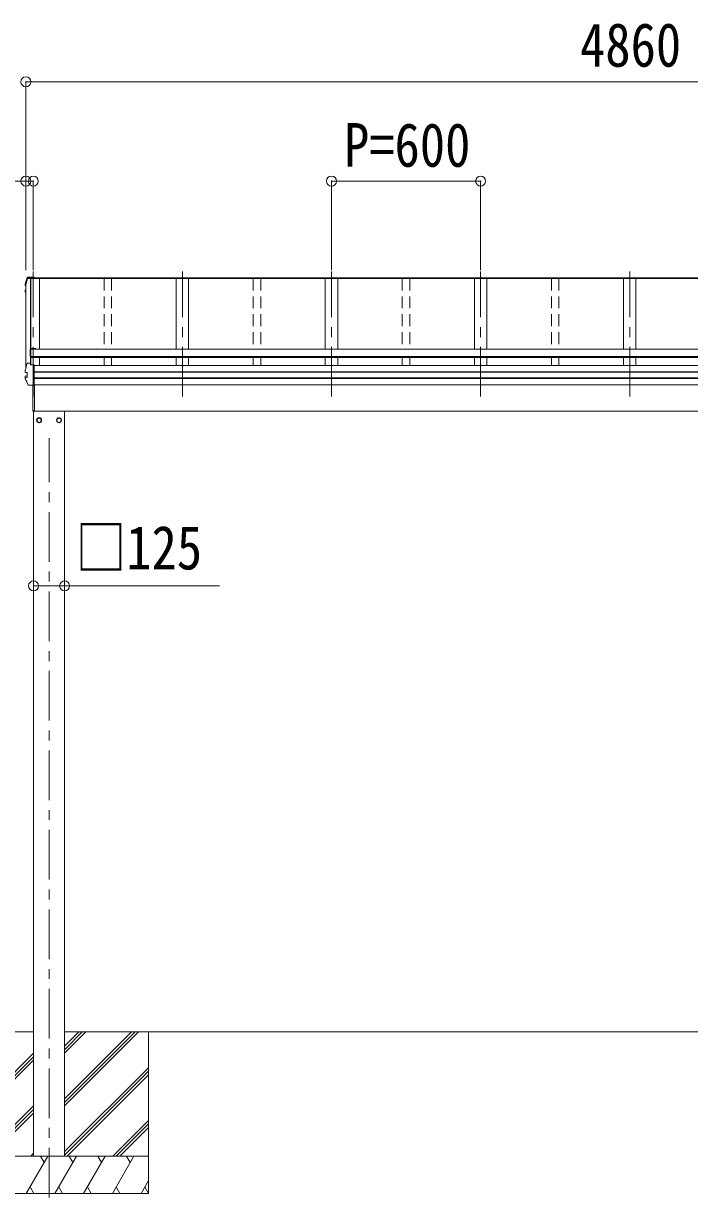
# Model space of a CAD drawing. Units: millimetres at full size, sheet at 1:40; details may follow other scales. Extents: x -11243 to 11243, y -7760 to 7760.
# Drawn here: x -7448 to -4768, y -5268 to -541 of the extents above; entities that cross this region are included whole.
import ezdxf
from ezdxf.enums import TextEntityAlignment as Align

# ---------------------------------------------------------------- set-up
doc = ezdxf.new("R2010")
doc.units = ezdxf.units.MM
doc.header["$LTSCALE"] = 40
doc.header["$PDMODE"] = 32
doc.header["$PDSIZE"] = 40
doc.linetypes.add('CHAIN1', pattern=[8, 5, -1, 1, -1])
doc.linetypes.add('DASHED1', pattern=[1.8, 1.2, -0.6])
doc.layers.add('0-3_ELV2', color=7, linetype='Continuous', lineweight=9)
doc.layers.add('0-6_OTH_LINE', color=6, linetype='Continuous', lineweight=9)
doc.styles.add('ＭＳ ゴシック', font='')
doc.styles.get('ＭＳ ゴシック').set_extended_font_data('MS Gothic')

msp = doc.modelspace()

# ---------------------------------------------------------------- linework, layer by layer
at = {"layer": '0-3_ELV2', "color": 6}
for p, q in [((-7438.84, -775.69), (-7438.84, -1534.69)), ((-7438.84, -1175.69), (-7752.17, -1175.69)), ((-7438.84, -1175.69), (-7438.84, -1534.69)), ((-7408.84, -1175.69), (-7408.84, -1534.69)), ((-6208.84, -1175.69), (-6208.84, -1534.69)), ((-5608.84, -1175.69), (-6208.84, -1175.69)), ((-5608.84, -1175.69), (-5608.84, -1534.69)), ((-7282.84, -2805.51), (-7407.84, -2805.51)), ((-7282.84, -2805.51), (-6659.36, -2805.51))]:
    msp.add_line(p, q, dxfattribs=at)
at = {"layer": '0-3_ELV2', "color": 5, "linetype": 'CHAIN1'}
for p, q in [((-7408.79, -2043.52), (-7408.79, -1539.34)), ((-6808.84, -2043.52), (-6808.84, -1539.34)), ((-6208.84, -2043.52), (-6208.84, -1539.34)), ((-5608.84, -2043.52), (-5608.84, -1539.34)), ((-5008.84, -2043.52), (-5008.84, -1539.34)), ((-7345.34, -5268.04), (-7345.34, -2210.95))]:
    msp.add_line(p, q, dxfattribs=at)
at = {"layer": '0-3_ELV2', "color": 4}
for p, q in [((-7441.15, -1594.54), (-7441.15, -1590.49)), ((-7441.11, -1590.18), (-7438.79, -1581.33)), ((-7440.1, -1595.81), (-7438.84, -1596.06)), ((-7438.84, -1594.53), (-7439.61, -1594.38)), ((-7438.84, -1594.18), (-7439.52, -1594.05)), ((-7438.84, -1591.23), (-7438.84, -1928.01)), ((-7438.79, -1581.33), (-7436.33, -1572.56)), ((-7436.33, -1572.56), (-7433.71, -1563.9)), ((-7383.84, -1567.87), (-7432.28, -1567.87)), ((-7419.81, -1567.72), (-7432.23, -1567.72)), ((-7432.08, -1566.22), (-7420.04, -1566.22)), ((-7430.84, -1562.61), (-7405.84, -1562.61)), ((-7430.84, -1562.61), (-7430.84, -1562.61)), ((-7430.84, -1562.61), (-7430.84, -1562.61)), ((-7420.04, -1565.14), (-7419.66, -1567.63)), ((-7420.04, -1566.22), (-7420.04, -1565.14)), ((-7405.84, -1565.14), (-7420.04, -1565.14)), ((-7420.04, -1566.22), (-7419.81, -1567.72)), ((-7419.81, -1567.72), (-7419.81, -1567.37)), ((-7419.74, -1567.87), (-7419.74, -1911.21)), ((-7408.84, -1567.63), (-7419.66, -1567.63)), ((-7419.14, -1567.87), (-7419.14, -1915.16)), ((-2608.84, -1566.96), (-7408.84, -1566.96)), ((-2608.84, -1567.86), (-7408.84, -1567.86)), ((-7405.84, -1566.96), (-7405.84, -1562.61)), ((-2611.84, -1564.69), (-7405.84, -1564.69)), ((-7383.84, -1567.78), (-7383.84, -1852.05)), ((-6833.84, -1567.78), (-6833.84, -1852.05)), ((-6783.84, -1567.78), (-6783.84, -1852.05)), ((-6233.79, -1567.78), (-6233.79, -1852.05)), ((-6183.79, -1567.78), (-6183.79, -1852.05)), ((-5633.84, -1567.78), (-5633.84, -1852.05)), ((-5583.84, -1567.78), (-5583.84, -1852.05)), ((-5033.84, -1567.78), (-5033.84, -1852.05)), ((-4983.84, -1567.78), (-4983.84, -1852.05)), ((-7441.25, -1619.57), (-7441.25, -1615.51)), ((-7438.84, -1618.03), (-7440.2, -1618.3)), ((-7438.84, -1619.56), (-7439.68, -1619.72)), ((-7438.84, -1613.94), (-7439.67, -1614.04)), ((-7439.67, -1614.04), (-7439.67, -1614.04)), ((-7420.94, -1852.01), (-7420.94, -1881.48)), ((-7418.94, -1881.48), (-7420.94, -1881.48)), ((-7398.94, -1850.01), (-7418.94, -1850.01)), ((-7418.94, -1886.07), (-7418.94, -1851.55)), ((-7398.94, -1851.55), (-7418.94, -1851.55)), ((-2598.74, -1852.18), (-7418.94, -1852.18)), ((-2598.74, -1881.21), (-7418.94, -1881.21)), ((-2598.74, -1882.95), (-7418.94, -1882.95)), ((-2598.74, -1886.07), (-7418.94, -1886.07)), ((-7398.94, -1850.01), (-7398.94, -1852.18)), ((-7383.84, -1884.02), (-7383.84, -1917.69)), ((-6833.84, -1886.07), (-6833.84, -1917.69)), ((-6783.84, -1886.07), (-6783.84, -1917.69)), ((-6233.79, -1886.07), (-6233.79, -1917.69)), ((-6183.79, -1886.07), (-6183.79, -1917.69)), ((-5633.84, -1886.07), (-5633.84, -1917.69)), ((-5583.84, -1886.07), (-5583.84, -1917.69)), ((-5033.84, -1886.07), (-5033.84, -1917.69)), ((-4983.84, -1886.07), (-4983.84, -1917.69)), ((-7441.15, -1944.58), (-7441.15, -1937.2)), ((-7432.08, -1908.88), (-7420.04, -1908.88)), ((-7419.81, -1910.38), (-7420.04, -1908.88)), ((-7419.81, -1910.38), (-7419.81, -1910.73)), ((-7419.08, -1915.51), (-7419.81, -1910.73)), ((-7419.1, -1915.51), (-7419.66, -1911.83)), ((-7419.66, -1915.51), (-7419.66, -1911.83)), ((-7405.84, -1997.93), (-7405.84, -1915.51)), ((-2611.84, -1917.69), (-7405.84, -1917.69)), ((-7441.25, -1969.63), (-7441.25, -1962.23)), ((-7440.2, -1960.96), (-7434.24, -1959.8)), ((-7439.67, -1968.34), (-7433.27, -1966.65)), ((-7439.67, -1968.34), (-7439.67, -1968.34)), ((-7439.53, -1946.06), (-7439.52, -1946.06)), ((-7433.27, -1946.83), (-7439.52, -1946.06)), ((-7433.84, -1946.96), (-7433.84, -1966.18)), ((-7433.27, -1946.83), (-7433.27, -1946.83)), ((-7433.27, -1966.65), (-7433.27, -1966.65)), ((-2611.84, -1944.21), (-7405.84, -1944.21)), ((-2611.84, -1945.1), (-7405.84, -1945.1)), ((-2611.84, -1968.33), (-7405.84, -1968.33)), ((-2611.84, -1970.25), (-7405.84, -1970.25)), ((-7405.84, -1997.93), (-7426.48, -1997.93)), ((-7410.84, -2102.12), (-7410.84, -1997.93)), ((-7410.34, -2102.52), (-7410.34, -1997.93)), ((-2611.84, -1995.29), (-7405.84, -1995.29)), ((-7403.84, -1995.29), (-7403.84, -2100.12)), ((-7410.34, -2102.52), (-7410.34, -2102.52)), ((-7410.34, -2102.52), (-7410.34, -2102.58)), ((-7408.84, -2100.12), (-7403.84, -2100.12)), ((-7408.84, -2102.62), (-7408.84, -2100.12)), ((-2728.13, -2101.52), (-7408.84, -2101.52)), ((-7407.84, -2101.52), (-7407.84, -5101.52)), ((-7282.84, -5101.52), (-7282.84, -2101.52)), ((-7376.74, -2138.27), (-7376.84, -2138.27)), ((-7376.74, -2138.77), (-7376.84, -2138.77)), ((-7313.93, -2138.27), (-7313.83, -2138.27)), ((-7313.93, -2138.77), (-7313.83, -2138.77))]:
    msp.add_line(p, q, dxfattribs=at)
at = {"layer": '0-3_ELV2', "color": 4, "linetype": 'DASHED1'}
for p, q in [((-7123.84, -1567.78), (-7123.84, -1852.18)), ((-7093.84, -1567.78), (-7093.84, -1852.18)), ((-6523.84, -1567.78), (-6523.84, -1852.18)), ((-6493.84, -1567.78), (-6493.84, -1852.18)), ((-5923.84, -1567.78), (-5923.84, -1852.18)), ((-5893.84, -1567.78), (-5893.84, -1852.18)), ((-5323.84, -1567.78), (-5323.84, -1852.18)), ((-5293.84, -1567.78), (-5293.84, -1852.18)), ((-7123.84, -1886.07), (-7123.84, -1917.69)), ((-7093.84, -1886.07), (-7093.84, -1917.69)), ((-6523.84, -1886.07), (-6523.84, -1917.69)), ((-6493.84, -1886.07), (-6493.84, -1917.69)), ((-5923.84, -1886.07), (-5923.84, -1917.69)), ((-5893.84, -1886.07), (-5893.84, -1917.69)), ((-5323.84, -1886.07), (-5323.84, -1917.69)), ((-5293.84, -1886.07), (-5293.84, -1917.69))]:
    msp.add_line(p, q, dxfattribs=at)
at = {"layer": '0-3_ELV2'}
for p, q in [((-7407.84, -4601.52), (-8768.94, -4601.52)), ((-2734.84, -4601.52), (-7282.84, -4601.52)), ((-7282.84, -4899.03), (-6985.32, -4601.52)), ((-7282.84, -4870.75), (-7013.61, -4601.52)), ((-7282.84, -4884.89), (-6999.47, -4601.52)), ((-7282.84, -4686.9), (-7197.46, -4601.52)), ((-7282.84, -4672.76), (-7211.6, -4601.52)), ((-7282.84, -4658.62), (-7225.74, -4601.52)), ((-6945.34, -4601.52), (-6945.34, -5251.52)), ((-7745.34, -5024.88), (-7407.84, -4687.38)), ((-7745.34, -5039.02), (-7407.84, -4701.52)), ((-7745.34, -5053.16), (-7407.84, -4715.67)), ((-7282.84, -5082.88), (-6945.34, -4745.38)), ((-7282.84, -5097.02), (-6945.34, -4759.52)), ((-7273.19, -5101.52), (-6945.34, -4773.67)), ((-7609.85, -5101.52), (-7407.84, -4899.51)), ((-7595.7, -5101.52), (-7407.84, -4913.66)), ((-7581.56, -5101.52), (-7407.84, -4927.8)), ((-7089.35, -5101.52), (-6945.34, -4957.51)), ((-7075.2, -5101.52), (-6945.34, -4971.66)), ((-7061.06, -5101.52), (-6945.34, -4985.8)), ((-6945.34, -5101.52), (-7745.34, -5101.52)), ((-7437.13, -5251.52), (-7350.53, -5101.52)), ((-7419.43, -5101.52), (-7407.84, -5089.93)), ((-7365.53, -5127.5), (-7380.53, -5101.52)), ((-7321.66, -5251.52), (-7235.06, -5101.52)), ((-7250.06, -5127.5), (-7265.06, -5101.52)), ((-7206.19, -5251.52), (-7119.59, -5101.52)), ((-7149.59, -5101.52), (-7134.59, -5127.5)), ((-7090.72, -5251.52), (-7004.12, -5101.52)), ((-7019.12, -5127.5), (-7034.12, -5101.52)), ((-7422.13, -5225.54), (-7407.13, -5251.52)), ((-7306.66, -5225.54), (-7291.66, -5251.52)), ((-7191.19, -5225.54), (-7176.19, -5251.52)), ((-7075.72, -5225.54), (-7060.72, -5251.52)), ((-6975.25, -5251.52), (-6945.34, -5199.71)), ((-6960.25, -5225.54), (-6945.34, -5251.37)), ((-7745.34, -5251.52), (-6945.34, -5251.52))]:
    msp.add_line(p, q, dxfattribs=at)
at = {"layer": '0-3_ELV2', "color": 4}
for points in [[(-7441.11, -1590.18), (-7441.15, -1590.44), (-7441.15, -1590.49)], [(-7433.7, -1563.88), (-7433.58, -1563.59), (-7433.41, -1563.32), (-7433.19, -1563.1), (-7432.93, -1562.92), (-7432.66, -1562.78), (-7432.39, -1562.71), (-7432.15, -1562.67), (-7431.92, -1562.64), (-7431.67, -1562.62), (-7431.38, -1562.61), (-7431.08, -1562.61), (-7430.76, -1562.61)], [(-7405.84, -1566.64), (-7408.84, -1566.64), (-7408.84, -1567.63)], [(-7438.84, -1625.77), (-7439.76, -1623.54), (-7441.16, -1620.05)], [(-7441.11, -1936.89), (-7441.15, -1937.15), (-7441.15, -1937.2)], [(-7405.84, -1915.51), (-7420.04, -1915.51), (-7420.04, -1908.88)], [(-7441.14, -1970.12), (-7441.22, -1969.96), (-7441.26, -1969.79), (-7441.25, -1969.61)], [(-7441.16, -1970.11), (-7438.31, -1976.92), (-7435.36, -1983.65), (-7432.32, -1990.3), (-7429.2, -1996.87)], [(-7441.15, -1944.62), (-7441.15, -1944.53), (-7441.11, -1944.27)], [(-7439.61, -1946.04), (-7439.89, -1945.97), (-7440.13, -1945.89), (-7440.36, -1945.79), (-7440.64, -1945.62), (-7440.9, -1945.35), (-7441.08, -1945.01), (-7441.14, -1944.62)], [(-7440.35, -1970.32), (-7440.45, -1969.99), (-7440.47, -1969.63), (-7440.43, -1969.28), (-7440.31, -1968.94), (-7440.14, -1968.66), (-7439.92, -1968.46), (-7439.67, -1968.34)], [(-7439.53, -1946.06), (-7439.75, -1945.98), (-7439.96, -1945.84), (-7440.13, -1945.62), (-7440.25, -1945.35), (-7440.32, -1945.04), (-7440.33, -1944.71), (-7440.28, -1944.38)], [(-7433.84, -1946.96), (-7433.85, -1946.85), (-7433.89, -1946.75)], [(-7433.27, -1946.83), (-7433.19, -1946.86), (-7433.11, -1946.91), (-7433.05, -1946.98), (-7433, -1947.08), (-7432.97, -1947.19), (-7432.96, -1947.31)], [(-7433.27, -1966.65), (-7433.19, -1966.61), (-7433.11, -1966.55), (-7433.05, -1966.46), (-7433, -1966.36), (-7432.97, -1966.25), (-7432.96, -1966.13)], [(-7426.51, -1997.93), (-7426.88, -1997.93), (-7427.24, -1997.91), (-7427.55, -1997.89), (-7427.83, -1997.86), (-7428.13, -1997.79), (-7428.47, -1997.65), (-7428.77, -1997.43), (-7429.04, -1997.15), (-7429.21, -1996.82)], [(-7410.34, -2102.58), (-7410.34, -2102.62), (-7410.34, -2102.62)], [(-7410.34, -2102.62), (-7410.34, -2102.62), (-7408.84, -2102.62)]]:
    msp.add_lwpolyline(points, dxfattribs=at)
for points in [[(-7385.34, -2128.71), (-7393.84, -2133.61), (-7393.84, -2143.43), (-7385.34, -2148.34), (-7376.84, -2143.43), (-7376.84, -2133.61)], [(-7305.34, -2128.71), (-7296.84, -2133.61), (-7296.84, -2143.43), (-7305.34, -2148.34), (-7313.84, -2143.43), (-7313.84, -2133.61)]]:
    msp.add_lwpolyline(points, close=True, dxfattribs=at)
for centre, radius in [((-7385.34, -2138.52), 10), ((-7385.34, -2138.52), 8.5), ((-7305.34, -2138.52), 10), ((-7305.34, -2138.52), 8.5)]:
    msp.add_circle(centre, radius, dxfattribs=at)
for centre, radius, start, end in [((-7439.85, -1594.54), 1.3, 166.2046, 259.10358), ((-6955.83, -1713.89), 499.82, 162.96047, 166.14879), ((-6955.82, -1713.89), 498.32, 162.94349, 166.12469), ((-7432.08, -1567.92), 1.7, 89.95676, 162.90929), ((-7439.96, -1615.51), 1.3, 100.9005, 179.9623), ((-7439.96, -1619.57), 1.3, 100.8868, 201.66215), ((-6976.51, -1435.01), 498.64, 201.74241, 202.00165), ((-6976.51, -1434.66), 498.64, 201.78246, 202.00165), ((-7418.94, -1852.01), 2, 90, 180), ((-6955.83, -2056.55), 499.82, 162.96047, 166.14879), ((-7432.08, -1910.58), 1.7, 89.95676, 162.90929), ((-7439.96, -1962.23), 1.3, 100.9005, 179.9623), ((-7434.34, -1959.31), 0.499, 280.91518, 359.94761), ((-7410.34, -2102.12), 0.5, 180, 269.5), ((-7398.19, -2087.45), 12.15, 179.0404, 180.9596), ((-7385.34, -2138.52), 8.6, 171.25399, 188.74601), ((-7385.34, -2138.52), 8.6, 111.25399, 128.74601), ((-7385.34, -2138.52), 8.6, 231.25399, 248.74601), ((-7385.34, -2138.52), 8.6, 51.25399, 68.74601), ((-7385.34, -2138.52), 8.6, 291.25399, 308.74601), ((-7385.34, -2138.52), 8.6, 1.66581, 8.74601), ((-7385.34, -2138.52), 8.6, 351.25399, 358.33419), ((-7305.34, -2138.52), 8.6, 171.25399, 178.33419), ((-7305.34, -2138.52), 8.6, 181.66581, 188.74601), ((-7305.34, -2138.52), 8.6, 111.25399, 128.74601), ((-7305.34, -2138.52), 8.6, 231.25399, 248.74601), ((-7305.34, -2138.52), 8.6, 51.25399, 68.74601), ((-7305.34, -2138.52), 8.6, 291.25399, 308.74601), ((-7305.34, -2138.52), 8.6, 351.25399, 8.74601)]:
    msp.add_arc(centre, radius, start, end, dxfattribs=at)
at = {"layer": '0-3_ELV2', "color": 6}
for p in [(-7438.84, -775.69), (-7438.84, -1175.69), (-7408.84, -1175.69), (-6208.84, -1175.69), (-5608.84, -1175.69), (-7407.84, -2805.51), (-7282.84, -2805.51)]:
    msp.add_point(p, dxfattribs=at)
at = {"layer": '0-6_OTH_LINE'}
for p, q in [((-7438.84, -775.69), (-2578.84, -775.69)), ((-7408.84, -1175.69), (-7438.84, -1175.69))]:
    msp.add_line(p, q, dxfattribs=at)

# ---------------------------------------------------------------- texts
at = {"layer": '0-3_ELV2', "style": 'ＭＳ ゴシック', "width": 0.85}
for s, p in [('4860', (-5208.84, -767.69)), ('P=600', (-6158.84, -1170.69)), ('□125', (-7238.92, -2792.14))]:
    msp.add_text(s, height=176, dxfattribs=at).set_placement(p, align=Align.BOTTOM_LEFT)

doc.saveas('drawing.dxf')
